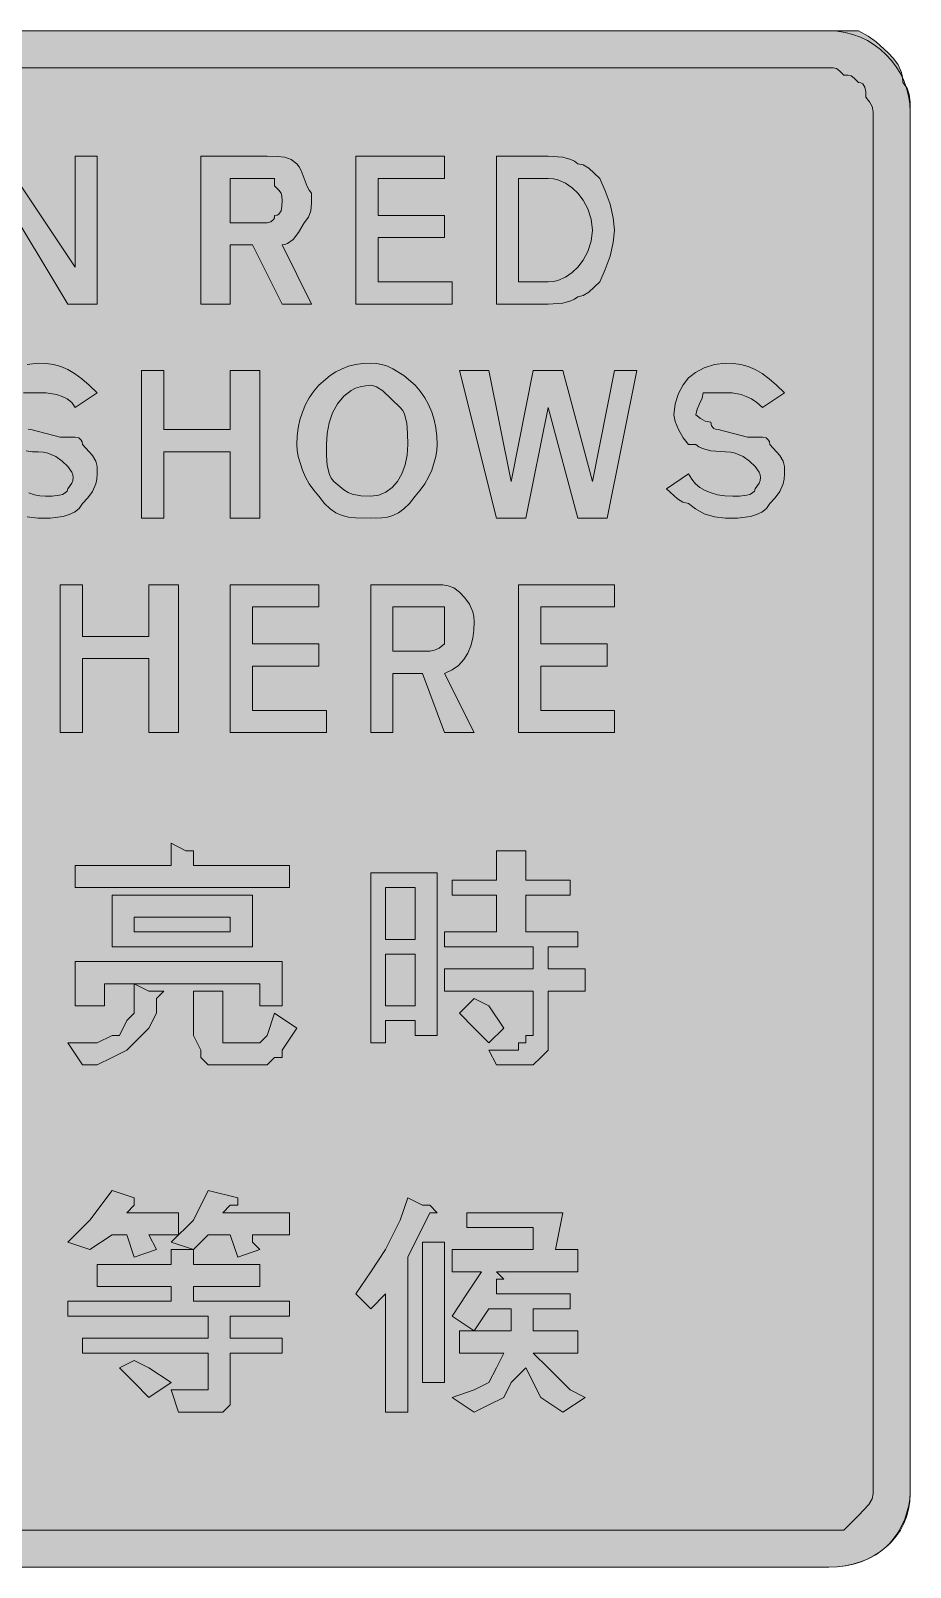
# Model space of a CAD drawing. Header units: metres. Extents: x 141 to 427, y 10 to 260.
# Drawn here: x 283.9 to 426.7, y 10.3 to 259.9 of the extents above; entities that cross this region are included whole.
import ezdxf

# ---------------------------------------------------------------- set-up
doc = ezdxf.new("R2010")
doc.units = ezdxf.units.M
for name, color, linetype, true_color in [('FILL_RED_FF0000', 7, 'Continuous', 0xff0000), ('FILL_WHITE_FFFFFF', 7, 'Continuous', 0xffffff), ('STROKE_RED_FF0000', 7, 'Continuous', 0xff0000), ('STROKE_WHITE_FFFFFF', 7, 'Continuous', 0xffffff)]:
    doc.layers.add(name, color=color, linetype=linetype, true_color=true_color)

msp = doc.modelspace()

# ---------------------------------------------------------------- hatches: boundary and pattern name
at = {"layer": 'FILL_RED_FF0000', "true_color": 0xff0000}
h = msp.add_hatch(color=7, dxfattribs=at)
h.dxf.hatch_style = 1
h.paths.add_polyline_path([(413.49, 253.92), (414.2, 253.9), (414.69, 253.77), (415.18, 253.41), (415.89, 252.72), (416.6, 252.7), (417.09, 252.57), (417.58, 252.21), (418.29, 251.52), (418.69, 251.47), (418.98, 251.31), (419.34, 250.77), (419.47, 250), (419.49, 249.12), (420.09, 248.37), (420.5, 247.6), (420.69, 246.72), (420.69, 22.32), (420.48, 21.42), (419.94, 20.52), (418.29, 18.72), (415.89, 16.32), (413.49, 16.32), (154.29, 16.32), (153.39, 16.53), (152.49, 17.07), (150.69, 18.72), (149.9, 19.17), (149.3, 19.62), (148.88, 20.07), (148.59, 20.52), (148.33, 21.42), (148.29, 22.32), (148.29, 246.72), (148.33, 248.31), (148.59, 249.57), (148.88, 250.11), (149.3, 250.6), (149.9, 251.07), (150.69, 251.52), (152.49, 253.17), (153.39, 253.71), (154.29, 253.92), (413.49, 253.92)])
at = {"layer": 'FILL_WHITE_FFFFFF', "true_color": 0xffffff}
h = msp.add_hatch(color=7, dxfattribs=at)
h.dxf.hatch_style = 1
h.paths.add_polyline_path([(153.34, 10.38), (152.3, 10.54), (150.09, 11.22), (148.97, 11.73), (147.88, 12.34), (146.84, 13.08), (145.89, 13.92), (144.65, 14.87), (143.62, 15.91), (142.79, 17), (142.14, 18.12), (141.66, 19.24), (141.33, 20.33), (141.15, 21.37), (141.09, 22.32), (141.09, 246.72), (141.28, 248.31), (141.69, 249.57), (142.1, 250.6), (142.29, 251.52), (143.19, 253.11), (144.09, 254.37), (145.89, 256.32), (146.84, 257.16), (147.88, 257.89), (148.97, 258.51), (150.09, 259.02), (152.3, 259.69), (153.34, 259.86), (154.29, 259.92), (413.49, 259.92), (418.29, 259.92), (419.88, 259.02), (421.14, 258.12), (423.09, 256.32), (423.97, 255.4), (424.74, 254.37), (425.28, 253.11), (425.44, 252.37), (425.49, 251.52), (426.18, 250.6), (426.54, 249.57), (426.67, 248.31), (426.69, 246.72), (426.69, 22.32), (426.63, 21.37), (426.47, 20.33), (425.79, 18.12), (425.28, 17), (424.66, 15.91), (423.93, 14.87), (423.09, 13.92), (422.14, 13.08), (421.08, 12.34), (419.95, 11.73), (418.74, 11.22), (417.48, 10.83), (416.17, 10.54), (414.84, 10.38), (413.49, 10.32), (154.29, 10.32), (153.34, 10.38)])
h = msp.add_hatch(color=7, dxfattribs=at)
h.dxf.hatch_style = 1
h.paths.add_polyline_path([(279.09, 239.52), (291.09, 221.52), (291.09, 239.52), (294.69, 239.52), (294.69, 215.52), (289.89, 215.52), (279.09, 233.52), (279.09, 215.52), (274.29, 215.52), (274.29, 239.52), (279.09, 239.52)])
h = msp.add_hatch(color=7, dxfattribs=at)
h.dxf.hatch_style = 1
h.paths.add_polyline_path([(319.89, 225.12), (316.29, 225.12), (316.29, 215.52), (311.49, 215.52), (311.49, 239.52), (322.29, 239.52), (323.88, 239.5), (325.14, 239.37), (326.17, 239.01), (327.09, 238.32), (327.49, 237.82), (327.8, 237.23), (328.29, 235.92), (328.78, 234.61), (329.09, 234.02), (329.49, 233.52), (329.47, 231.93), (329.34, 230.67), (328.98, 229.64), (328.29, 228.72), (327.39, 227.14), (326.49, 226.02), (325.59, 225.34), (325.14, 225.18), (324.69, 225.12), (329.49, 215.52), (324.69, 215.52), (319.89, 225.12)])
h.paths.add_polyline_path([(323.3, 229.23), (323.44, 229.52), (323.49, 229.92), (323.89, 229.97), (324.18, 230.13), (324.54, 230.67), (324.67, 231.44), (324.69, 232.32), (324.67, 233.03), (324.54, 233.52), (324.18, 234.01), (323.49, 234.72), (323.49, 235.92), (322.29, 235.92), (316.29, 235.92), (316.29, 228.72), (322.29, 228.72), (322.89, 228.87), (323.3, 229.23)], flags=16)
h = msp.add_hatch(color=7, dxfattribs=at)
h.dxf.hatch_style = 1
h.paths.add_polyline_path([(336.69, 215.52), (336.69, 239.52), (351.09, 239.52), (351.09, 235.92), (340.29, 235.92), (340.29, 229.92), (351.09, 229.92), (351.09, 226.32), (340.29, 226.32), (340.29, 219.12), (352.29, 219.12), (352.29, 215.52), (336.69, 215.52)])
h = msp.add_hatch(color=7, dxfattribs=at)
h.dxf.hatch_style = 1
h.paths.add_polyline_path([(359.49, 239.52), (367.89, 239.52), (370.29, 239.37), (371.6, 239.01), (372.19, 238.72), (372.69, 238.32), (373.59, 238.11), (374.49, 237.57), (376.29, 235.92), (377.17, 233.93), (377.94, 231.72), (378.48, 229.51), (378.69, 227.52), (378.48, 225.53), (377.94, 223.32), (377.17, 221.11), (376.29, 219.12), (374.49, 217.47), (373.59, 216.93), (372.69, 216.72), (372.19, 216.32), (371.6, 216.03), (370.29, 215.67), (367.89, 215.52), (359.49, 215.52), (359.49, 239.52)])
h.paths.add_polyline_path([(363.09, 219.12), (367.89, 219.12), (368.74, 219.17), (369.48, 219.33), (370.74, 219.87), (371.77, 220.64), (372.69, 221.52), (373.57, 222.63), (374.34, 224.07), (374.88, 225.74), (375.09, 227.52), (374.88, 229.3), (374.34, 230.97), (373.57, 232.41), (372.69, 233.52), (371.77, 234.4), (370.74, 235.17), (369.48, 235.71), (368.74, 235.87), (367.89, 235.92), (363.09, 235.92), (363.09, 219.12)], flags=16)
h = msp.add_hatch(color=7, dxfattribs=at)
h.dxf.hatch_style = 1
h.paths.add_polyline_path([(294.64, 187.07), (294.48, 186.33), (293.94, 185.07), (293.17, 184.04), (292.29, 183.12), (291.73, 182.33), (291, 181.73), (290.12, 181.31), (289.14, 181.02), (287.06, 180.76), (285.09, 180.72), (283.31, 180.93), (281.64, 181.47), (280.2, 182.24), (279.09, 183.12), (278.19, 183.33), (277.29, 183.87), (275.49, 185.52), (279.09, 187.92), (280.89, 186.34), (282.69, 185.22), (283.59, 184.83), (284.49, 184.54), (285.39, 184.38), (286.29, 184.32), (287.36, 184.34), (288.54, 184.47), (289.07, 184.61), (289.5, 184.83), (289.78, 185.12), (289.89, 185.52), (290.56, 186.42), (290.73, 186.87), (290.79, 187.32), (290.73, 187.77), (290.56, 188.22), (289.89, 189.12), (288.97, 190), (287.94, 190.77), (286.68, 191.31), (285.94, 191.47), (285.09, 191.52), (284.17, 191.54), (283.14, 191.67), (281.88, 192.03), (280.29, 192.72), (279.09, 192.72), (278.21, 193.81), (277.44, 195.12), (276.9, 196.43), (276.69, 197.52), (276.9, 199.3), (277.44, 200.97), (278.21, 202.41), (279.09, 203.52), (280.2, 204.4), (281.64, 205.17), (283.31, 205.71), (285.09, 205.92), (286.39, 205.86), (287.6, 205.68), (288.76, 205.35), (289.89, 204.87), (291.02, 204.22), (292.18, 203.39), (293.39, 202.36), (294.69, 201.12), (291.09, 198.72), (290.54, 199.51), (289.81, 200.11), (288.98, 200.53), (288.09, 200.82), (286.37, 201.08), (285.09, 201.12), (282.69, 201.12), (281.04, 199.32), (280.5, 198.42), (280.29, 197.52), (281.04, 196.92), (281.81, 196.51), (282.69, 196.32), (282.84, 195.72), (283.2, 195.31), (283.49, 195.17), (283.89, 195.12), (288.69, 193.92), (291.09, 193.92), (291.69, 193.77), (292.1, 193.41), (292.24, 193.12), (292.29, 192.72), (293.94, 190.92), (294.48, 190.02), (294.69, 189.12), (294.69, 187.92), (294.64, 187.07)])
h = msp.add_hatch(color=7, dxfattribs=at)
h.dxf.hatch_style = 1
h.paths.add_polyline_path([(305.49, 204.72), (305.49, 195.12), (316.29, 195.12), (316.29, 204.72), (321.09, 204.72), (321.09, 180.72), (316.29, 180.72), (316.29, 191.52), (305.49, 191.52), (305.49, 180.72), (301.89, 180.72), (301.89, 204.72), (305.49, 204.72)])
h = msp.add_hatch(color=7, dxfattribs=at)
h.dxf.hatch_style = 1
h.paths.add_polyline_path([(340.89, 205.69), (341.79, 205.41), (342.69, 205.02), (344.49, 203.89), (346.29, 202.32), (347.13, 201.37), (347.86, 200.31), (348.48, 199.18), (348.99, 197.97), (349.38, 196.71), (349.66, 195.4), (349.83, 194.07), (349.89, 192.72), (349.83, 191.77), (349.66, 190.73), (348.99, 188.52), (348.48, 187.4), (347.86, 186.31), (347.13, 185.27), (346.29, 184.32), (345.39, 183.13), (344.49, 182.24), (343.59, 181.6), (342.69, 181.17), (341.79, 180.91), (340.89, 180.78), (339.09, 180.72), (336.6, 180.78), (335.48, 180.91), (334.44, 181.17), (333.45, 181.6), (332.51, 182.24), (331.59, 183.13), (330.69, 184.32), (329.85, 185.27), (329.12, 186.31), (328.5, 187.4), (327.99, 188.52), (327.31, 190.73), (327.15, 191.77), (327.09, 192.72), (327.15, 194.07), (327.31, 195.4), (327.6, 196.71), (327.99, 197.97), (328.5, 199.18), (329.11, 200.31), (329.85, 201.37), (330.69, 202.32), (332.51, 203.89), (333.45, 204.51), (334.44, 205.02), (335.48, 205.41), (336.6, 205.69), (337.79, 205.86), (339.09, 205.92), (339.99, 205.86), (340.89, 205.69)])
h.paths.add_polyline_path([(337.4, 202.1), (336.64, 201.85), (335.94, 201.49), (334.7, 200.55), (333.69, 199.32), (332.9, 197.87), (332.34, 196.24), (332, 194.51), (331.89, 192.72), (331.91, 190.94), (332.04, 189.27), (332.4, 187.83), (332.69, 187.22), (333.09, 186.72), (334.7, 185.33), (335.41, 184.91), (336.09, 184.62), (337.48, 184.36), (339.09, 184.32), (340.38, 184.48), (341.55, 184.96), (342.57, 185.71), (343.44, 186.72), (344.14, 187.95), (344.66, 189.38), (344.98, 190.98), (345.09, 192.72), (345.07, 194.5), (344.94, 196.17), (344.58, 197.61), (344.29, 198.22), (343.89, 198.72), (341.04, 201.42), (340.01, 202.09), (339.54, 202.26), (339.09, 202.32), (338.22, 202.26), (337.4, 202.1)], flags=16)
h = msp.add_hatch(color=7, dxfattribs=at)
h.dxf.hatch_style = 1
h.paths.add_polyline_path([(353.49, 204.72), (358.29, 204.72), (361.89, 186.72), (365.49, 204.72), (370.29, 204.72), (375.09, 186.72), (378.69, 204.72), (382.29, 204.72), (377.49, 180.72), (372.69, 180.72), (367.89, 198.72), (364.29, 180.72), (359.49, 180.72), (353.49, 204.72)])
h = msp.add_hatch(color=7, dxfattribs=at)
h.dxf.hatch_style = 1
h.paths.add_polyline_path([(406.24, 187.07), (406.08, 186.33), (405.54, 185.07), (404.77, 184.04), (403.89, 183.12), (403.33, 182.33), (402.6, 181.73), (401.72, 181.31), (400.74, 181.02), (398.66, 180.76), (396.69, 180.72), (394.91, 180.93), (393.24, 181.47), (391.8, 182.24), (390.69, 183.12), (389.79, 183.33), (388.89, 183.87), (387.09, 185.52), (390.69, 187.92), (391.2, 187.08), (391.82, 186.34), (392.55, 185.73), (393.39, 185.22), (394.35, 184.83), (395.42, 184.54), (396.6, 184.38), (397.89, 184.32), (398.96, 184.34), (400.14, 184.47), (400.67, 184.61), (401.1, 184.83), (401.38, 185.12), (401.49, 185.52), (402.17, 186.42), (402.33, 186.87), (402.39, 187.32), (402.33, 187.77), (402.17, 188.22), (401.49, 189.12), (400.57, 190), (399.54, 190.77), (398.28, 191.31), (397.54, 191.47), (396.69, 191.52), (394.29, 191.67), (392.98, 192.03), (392.39, 192.32), (391.89, 192.72), (390.69, 192.72), (389.81, 193.81), (389.04, 195.12), (388.5, 196.43), (388.29, 197.52), (388.5, 199.3), (389.04, 200.97), (389.81, 202.41), (390.69, 203.52), (391.8, 204.4), (393.24, 205.17), (394.91, 205.71), (396.69, 205.92), (397.99, 205.86), (399.2, 205.68), (400.36, 205.35), (401.49, 204.87), (402.62, 204.22), (403.78, 203.39), (404.99, 202.36), (406.29, 201.12), (402.69, 198.72), (401.79, 199.51), (400.91, 200.11), (400.05, 200.53), (399.24, 200.82), (397.8, 201.08), (396.69, 201.12), (393.09, 201.12), (392.9, 200.22), (392.49, 199.32), (392.08, 198.42), (391.89, 197.52), (392.64, 196.92), (393.41, 196.51), (394.29, 196.32), (394.44, 195.72), (394.8, 195.31), (395.09, 195.17), (395.49, 195.12), (400.29, 193.92), (402.69, 193.92), (403.29, 193.77), (403.7, 193.41), (403.84, 193.12), (403.89, 192.72), (405.54, 190.92), (406.08, 190.02), (406.29, 189.12), (406.29, 187.92), (406.24, 187.07)])
h = msp.add_hatch(color=7, dxfattribs=at)
h.dxf.hatch_style = 1
h.paths.add_polyline_path([(288.69, 169.92), (292.29, 169.92), (292.29, 161.52), (303.09, 161.52), (303.09, 169.92), (307.89, 169.92), (307.89, 145.92), (303.09, 145.92), (303.09, 157.92), (292.29, 157.92), (292.29, 145.92), (288.69, 145.92), (288.69, 169.92)])
h = msp.add_hatch(color=7, dxfattribs=at)
h.dxf.hatch_style = 1
h.paths.add_polyline_path([(316.29, 145.92), (316.29, 169.92), (330.69, 169.92), (330.69, 166.32), (319.89, 166.32), (319.89, 160.32), (330.69, 160.32), (330.69, 156.72), (319.89, 156.72), (319.89, 149.52), (331.89, 149.52), (331.89, 145.92), (316.29, 145.92)])
h = msp.add_hatch(color=7, dxfattribs=at)
h.dxf.hatch_style = 1
h.paths.add_polyline_path([(347.49, 155.52), (342.69, 155.52), (342.69, 145.92), (339.09, 145.92), (339.09, 169.92), (349.89, 169.92), (350.79, 169.9), (351.69, 169.77), (352.59, 169.41), (353.49, 168.72), (354.37, 167.8), (355.14, 166.77), (355.68, 165.51), (355.84, 164.77), (355.89, 163.92), (355.83, 162.57), (355.65, 161.26), (355.32, 160), (354.84, 158.82), (354.19, 157.76), (353.36, 156.83), (352.33, 156.08), (351.09, 155.52), (355.89, 145.92), (351.09, 145.92), (347.49, 155.52)])
h.paths.add_polyline_path([(349.44, 159.27), (350.21, 159.63), (351.09, 160.32), (351.09, 162.72), (351.09, 166.32), (348.69, 166.32), (342.69, 166.32), (342.69, 159.12), (348.69, 159.12), (349.44, 159.27)], flags=16)
h = msp.add_hatch(color=7, dxfattribs=at)
h.dxf.hatch_style = 1
h.paths.add_polyline_path([(363.09, 169.92), (378.69, 169.92), (378.69, 166.32), (366.69, 166.32), (366.69, 160.32), (377.49, 160.32), (377.49, 156.72), (366.69, 156.72), (366.69, 149.52), (378.69, 149.52), (378.69, 145.92), (363.09, 145.92), (363.09, 169.92)])
h = msp.add_hatch(color=7, dxfattribs=at)
h.dxf.hatch_style = 1
h.paths.add_polyline_path([(309.09, 126.72), (310.29, 126.72), (310.29, 125.52), (310.29, 124.32), (325.89, 124.32), (325.89, 120.72), (291.09, 120.72), (291.09, 124.32), (306.69, 124.32), (306.69, 127.92), (309.09, 126.72)])
h = msp.add_hatch(color=7, dxfattribs=at)
h.dxf.hatch_style = 1
h.paths.add_polyline_path([(359.49, 119.52), (352.29, 119.52), (352.29, 121.92), (359.49, 121.92), (359.49, 126.72), (363.09, 126.72), (364.29, 126.72), (364.29, 125.52), (364.29, 121.92), (371.49, 121.92), (371.49, 119.52), (364.29, 119.52), (364.29, 113.52), (372.69, 113.52), (372.69, 111.12), (367.89, 111.12), (367.89, 107.52), (373.89, 107.52), (373.89, 103.92), (367.89, 103.92), (367.89, 95.52), (367.89, 94.32), (366.69, 93.12), (365.49, 91.92), (363.09, 91.92), (359.49, 91.92), (358.29, 94.32), (363.09, 94.32), (363.09, 95.52), (364.29, 95.52), (364.29, 96.72), (365.49, 96.72), (365.49, 103.92), (351.09, 103.92), (351.09, 107.52), (365.49, 107.52), (365.49, 111.12), (351.09, 111.12), (351.09, 113.52), (359.49, 113.52), (359.49, 119.52)])
h = msp.add_hatch(color=7, dxfattribs=at)
h.dxf.hatch_style = 1
h.paths.add_polyline_path([(346.29, 96.72), (346.29, 99.12), (341.49, 99.12), (341.49, 95.52), (339.09, 95.52), (339.09, 96.72), (339.09, 123.12), (349.89, 123.12), (349.89, 96.72), (346.29, 96.72)])
h.paths.add_polyline_path([(341.49, 120.72), (341.49, 112.32), (346.29, 112.32), (346.29, 120.72), (341.49, 120.72)], flags=16)
h.paths.add_polyline_path([(346.29, 109.92), (341.49, 109.92), (341.49, 101.52), (346.29, 101.52), (346.29, 109.92)], flags=16)
h = msp.add_hatch(color=7, dxfattribs=at)
h.dxf.hatch_style = 1
h.paths.add_polyline_path([(319.89, 111.12), (297.09, 111.12), (297.09, 119.52), (319.89, 119.52), (319.89, 111.12)])
h.paths.add_polyline_path([(316.29, 115.92), (300.69, 115.92), (300.69, 113.52), (316.29, 113.52), (316.29, 115.92)], flags=16)
h = msp.add_hatch(color=7, dxfattribs=at)
h.dxf.hatch_style = 1
h.paths.add_polyline_path([(324.69, 108.72), (324.69, 101.52), (321.09, 101.52), (321.09, 105.12), (295.89, 105.12), (295.89, 101.52), (291.09, 101.52), (291.09, 108.72), (324.69, 108.72)])
h = msp.add_hatch(color=7, dxfattribs=at)
h.dxf.hatch_style = 1
h.paths.add_polyline_path([(304.29, 103.92), (305.49, 103.92), (304.29, 102.72), (304.29, 100.32), (303.09, 97.92), (301.89, 96.72), (300.69, 95.52), (299.49, 94.32), (297.09, 93.12), (294.69, 91.92), (292.29, 91.92), (289.89, 95.52), (292.29, 95.52), (294.69, 95.52), (297.09, 96.72), (298.29, 96.72), (299.49, 99.12), (300.69, 100.32), (300.69, 102.72), (300.69, 105.12), (303.09, 103.92), (304.29, 103.92)])
h = msp.add_hatch(color=7, dxfattribs=at)
h.dxf.hatch_style = 1
h.paths.add_polyline_path([(313.89, 103.92), (315.09, 103.92), (315.09, 102.72), (315.09, 97.92), (315.09, 96.72), (315.09, 95.52), (316.29, 95.52), (319.89, 95.52), (321.09, 95.52), (322.29, 96.72), (323.49, 100.32), (327.09, 97.92), (324.69, 94.32), (324.69, 93.12), (323.49, 93.12), (322.29, 91.92), (321.09, 91.92), (315.09, 91.92), (312.69, 91.92), (311.49, 93.12), (311.49, 94.32), (310.29, 96.72), (310.29, 103.92), (313.89, 103.92)])
h = msp.add_hatch(color=7, dxfattribs=at)
h.dxf.hatch_style = 1
h.paths.add_polyline_path([(358.29, 101.52), (360.69, 97.92), (358.29, 95.52), (355.89, 97.92), (353.49, 100.32), (355.89, 102.72), (358.29, 101.52)])
h = msp.add_hatch(color=7, dxfattribs=at)
h.dxf.hatch_style = 1
h.paths.add_polyline_path([(293.49, 66.72), (297.09, 71.52), (300.69, 70.32), (300.69, 69.12), (299.49, 67.92), (307.89, 67.92), (307.89, 64.32), (303.09, 64.32), (304.29, 61.92), (300.69, 60.72), (299.49, 64.32), (297.09, 64.32), (293.49, 61.92), (289.89, 63.12), (293.49, 66.72)])
h = msp.add_hatch(color=7, dxfattribs=at)
h.dxf.hatch_style = 1
h.paths.add_polyline_path([(310.29, 66.72), (312.69, 71.52), (317.49, 70.32), (317.49, 69.12), (316.29, 69.12), (315.09, 67.92), (325.89, 67.92), (325.89, 64.32), (319.89, 64.32), (319.89, 63.12), (321.09, 61.92), (317.49, 60.72), (316.29, 64.32), (312.69, 64.32), (310.29, 61.92), (306.69, 63.12), (310.29, 66.72)])
h = msp.add_hatch(color=7, dxfattribs=at)
h.dxf.hatch_style = 1
h.paths.add_polyline_path([(339.09, 58.32), (341.49, 61.92), (343.89, 66.72), (345.09, 70.32), (347.49, 69.12), (348.69, 69.12), (349.89, 67.92), (348.69, 67.92), (345.09, 60.72), (345.09, 35.52), (341.49, 35.52), (341.49, 54.72), (339.09, 52.32), (336.69, 54.72), (339.09, 58.32)])
h = msp.add_hatch(color=7, dxfattribs=at)
h.dxf.hatch_style = 1
h.paths.add_polyline_path([(354.69, 54.72), (357.09, 58.32), (352.29, 58.32), (352.29, 61.92), (365.49, 61.92), (365.49, 65.52), (354.69, 65.52), (354.69, 67.92), (370.29, 67.92), (369.09, 61.92), (372.69, 61.92), (372.69, 58.32), (359.49, 58.32), (360.69, 57.12), (359.49, 57.12), (359.49, 54.72), (371.49, 54.72), (371.49, 52.32), (365.49, 52.32), (365.49, 48.72), (372.69, 48.72), (372.69, 45.12), (365.49, 45.12), (367.89, 42.72), (369.09, 41.52), (371.49, 39.12), (373.89, 37.92), (370.29, 35.52), (366.69, 37.92), (364.29, 42.72), (361.89, 40.32), (360.69, 37.92), (358.29, 36.72), (355.89, 35.52), (352.29, 37.92), (355.89, 39.12), (358.29, 40.32), (359.49, 42.72), (360.69, 45.12), (353.49, 45.12), (353.49, 48.72), (355.89, 48.72), (352.29, 51.12), (354.69, 54.72)])
h.paths.add_polyline_path([(361.89, 48.72), (361.89, 52.32), (358.29, 52.32), (355.89, 48.72), (361.89, 48.72)], flags=16)
h = msp.add_hatch(color=7, dxfattribs=at)
h.dxf.hatch_style = 1
h.paths.add_polyline_path([(351.09, 63.12), (351.09, 61.92), (351.09, 40.32), (347.49, 40.32), (347.49, 63.12), (349.89, 63.12), (351.09, 63.12)])
h = msp.add_hatch(color=7, dxfattribs=at)
h.dxf.hatch_style = 1
h.paths.add_polyline_path([(306.69, 59.52), (306.69, 61.92), (310.29, 61.92), (310.29, 60.72), (310.29, 59.52), (321.09, 59.52), (321.09, 55.92), (310.29, 55.92), (310.29, 53.52), (325.89, 53.52), (325.89, 51.12), (316.29, 51.12), (316.29, 47.52), (324.69, 47.52), (324.69, 45.12), (316.29, 45.12), (316.29, 40.32), (316.29, 37.92), (316.29, 36.72), (315.09, 35.52), (312.69, 35.52), (307.89, 35.52), (306.69, 39.12), (310.29, 39.12), (311.49, 39.12), (312.69, 39.12), (312.69, 40.32), (312.69, 41.52), (312.69, 45.12), (292.29, 45.12), (292.29, 47.52), (312.69, 47.52), (312.69, 51.12), (289.89, 51.12), (289.89, 53.52), (306.69, 53.52), (306.69, 55.92), (294.69, 55.92), (294.69, 59.52), (306.69, 59.52)])
h = msp.add_hatch(color=7, dxfattribs=at)
h.dxf.hatch_style = 1
h.paths.add_polyline_path([(303.09, 42.72), (306.69, 40.32), (303.09, 37.92), (300.69, 40.32), (298.29, 42.72), (300.69, 43.92), (303.09, 42.72)])

# ---------------------------------------------------------------- linework, layer by layer
at = {"layer": 'FILL_RED_FF0000', "lineweight": 0, "true_color": 0xff0000}
msp.add_lwpolyline([(154.29, 253.92), (413.49, 253.92), (414.2, 253.9), (414.69, 253.77), (415.18, 253.41), (415.89, 252.72), (416.6, 252.7), (417.09, 252.57), (417.58, 252.21), (418.29, 251.52), (418.69, 251.47), (418.98, 251.31), (419.34, 250.77), (419.47, 250), (419.49, 249.12), (420.09, 248.37), (420.5, 247.6), (420.69, 246.72), (420.69, 22.32), (420.48, 21.42), (419.94, 20.52), (418.29, 18.72), (415.89, 16.32), (413.49, 16.32), (154.29, 16.32)], dxfattribs=at)
at = {"layer": 'FILL_WHITE_FFFFFF', "lineweight": 0, "true_color": 0xffffff}
for points in [[(154.29, 259.92), (413.49, 259.92), (418.29, 259.92), (419.88, 259.02), (421.14, 258.12), (423.09, 256.32), (423.97, 255.4), (424.74, 254.37), (425.28, 253.11), (425.44, 252.37), (425.49, 251.52), (426.18, 250.6), (426.54, 249.57), (426.67, 248.31), (426.69, 246.72), (426.69, 22.32), (426.63, 21.37), (426.47, 20.33), (425.79, 18.12), (425.28, 17), (424.66, 15.91), (423.93, 14.87), (423.09, 13.92), (422.14, 13.08), (421.08, 12.34), (419.95, 11.73), (418.74, 11.22), (417.48, 10.83), (416.17, 10.54), (414.84, 10.38), (413.49, 10.32), (154.29, 10.32)], [(283.31, 205.71), (285.09, 205.92), (286.39, 205.86), (287.6, 205.68), (288.76, 205.35), (289.89, 204.87), (291.02, 204.22), (292.18, 203.39), (293.39, 202.36), (294.69, 201.12), (291.09, 198.72), (290.54, 199.51), (289.81, 200.11), (288.98, 200.53), (288.09, 200.82), (286.37, 201.08), (285.09, 201.12), (282.69, 201.12)], [(283.49, 195.17), (283.89, 195.12), (288.69, 193.92), (291.09, 193.92), (291.69, 193.77), (292.1, 193.41), (292.24, 193.12), (292.29, 192.72), (293.94, 190.92), (294.48, 190.02), (294.69, 189.12), (294.69, 187.92), (294.64, 187.07), (294.48, 186.33), (293.94, 185.07), (293.17, 184.04), (292.29, 183.12), (291.73, 182.33), (291, 181.73), (290.12, 181.31), (289.14, 181.02), (287.06, 180.76), (285.09, 180.72), (283.31, 180.93)], [(283.59, 184.83), (284.49, 184.54), (285.39, 184.38), (286.29, 184.32), (287.36, 184.34), (288.54, 184.47), (289.07, 184.61), (289.5, 184.83), (289.78, 185.12), (289.89, 185.52), (290.56, 186.42), (290.73, 186.87), (290.79, 187.32), (290.73, 187.77), (290.56, 188.22), (289.89, 189.12), (288.97, 190), (287.94, 190.77), (286.68, 191.31), (285.94, 191.47), (285.09, 191.52), (284.17, 191.54), (283.14, 191.67)]]:
    msp.add_lwpolyline(points, dxfattribs=at)
for points in [[(279.09, 239.52), (291.09, 221.52), (291.09, 239.52), (294.69, 239.52), (294.69, 215.52), (289.89, 215.52), (279.09, 233.52), (279.09, 215.52), (274.29, 215.52), (274.29, 239.52)], [(319.89, 225.12), (316.29, 225.12), (316.29, 215.52), (311.49, 215.52), (311.49, 239.52), (322.29, 239.52), (323.88, 239.5), (325.14, 239.37), (326.17, 239.01), (327.09, 238.32), (327.49, 237.82), (327.8, 237.23), (328.29, 235.92), (328.78, 234.61), (329.09, 234.02), (329.49, 233.52), (329.47, 231.93), (329.34, 230.67), (328.98, 229.64), (328.29, 228.72), (327.39, 227.14), (326.49, 226.02), (325.59, 225.34), (325.14, 225.18), (324.69, 225.12), (329.49, 215.52), (324.69, 215.52)], [(336.69, 215.52), (336.69, 239.52), (351.09, 239.52), (351.09, 235.92), (340.29, 235.92), (340.29, 229.92), (351.09, 229.92), (351.09, 226.32), (340.29, 226.32), (340.29, 219.12), (352.29, 219.12), (352.29, 215.52)], [(359.49, 239.52), (367.89, 239.52), (370.29, 239.37), (371.6, 239.01), (372.19, 238.72), (372.69, 238.32), (373.59, 238.11), (374.49, 237.57), (376.29, 235.92), (377.17, 233.93), (377.94, 231.72), (378.48, 229.51), (378.69, 227.52), (378.48, 225.53), (377.94, 223.32), (377.17, 221.11), (376.29, 219.12), (374.49, 217.47), (373.59, 216.93), (372.69, 216.72), (372.19, 216.32), (371.6, 216.03), (370.29, 215.67), (367.89, 215.52), (359.49, 215.52)], [(323.3, 229.23), (323.44, 229.52), (323.49, 229.92), (323.89, 229.97), (324.18, 230.13), (324.54, 230.67), (324.67, 231.44), (324.69, 232.32), (324.67, 233.03), (324.54, 233.52), (324.18, 234.01), (323.49, 234.72), (323.49, 235.92), (322.29, 235.92), (316.29, 235.92), (316.29, 228.72), (322.29, 228.72), (322.89, 228.87)], [(363.09, 219.12), (367.89, 219.12), (368.74, 219.17), (369.48, 219.33), (370.74, 219.87), (371.77, 220.64), (372.69, 221.52), (373.57, 222.63), (374.34, 224.07), (374.88, 225.74), (375.09, 227.52), (374.88, 229.3), (374.34, 230.97), (373.57, 232.41), (372.69, 233.52), (371.77, 234.4), (370.74, 235.17), (369.48, 235.71), (368.74, 235.87), (367.89, 235.92), (363.09, 235.92)], [(305.49, 204.72), (305.49, 195.12), (316.29, 195.12), (316.29, 204.72), (321.09, 204.72), (321.09, 180.72), (316.29, 180.72), (316.29, 191.52), (305.49, 191.52), (305.49, 180.72), (301.89, 180.72), (301.89, 204.72)], [(340.89, 205.69), (341.79, 205.41), (342.69, 205.02), (344.49, 203.89), (346.29, 202.32), (347.13, 201.37), (347.86, 200.31), (348.48, 199.18), (348.99, 197.97), (349.38, 196.71), (349.66, 195.4), (349.83, 194.07), (349.89, 192.72), (349.83, 191.77), (349.66, 190.73), (348.99, 188.52), (348.48, 187.4), (347.86, 186.31), (347.13, 185.27), (346.29, 184.32), (345.39, 183.13), (344.49, 182.24), (343.59, 181.6), (342.69, 181.17), (341.79, 180.91), (340.89, 180.78), (339.09, 180.72), (336.6, 180.78), (335.48, 180.91), (334.44, 181.17), (333.45, 181.6), (332.51, 182.24), (331.59, 183.13), (330.69, 184.32), (329.85, 185.27), (329.12, 186.31), (328.5, 187.4), (327.99, 188.52), (327.31, 190.73), (327.15, 191.77), (327.09, 192.72), (327.15, 194.07), (327.31, 195.4), (327.6, 196.71), (327.99, 197.97), (328.5, 199.18), (329.11, 200.31), (329.85, 201.37), (330.69, 202.32), (332.51, 203.89), (333.45, 204.51), (334.44, 205.02), (335.48, 205.41), (336.6, 205.69), (337.79, 205.86), (339.09, 205.92), (339.99, 205.86)], [(353.49, 204.72), (358.29, 204.72), (361.89, 186.72), (365.49, 204.72), (370.29, 204.72), (375.09, 186.72), (378.69, 204.72), (382.29, 204.72), (377.49, 180.72), (372.69, 180.72), (367.89, 198.72), (364.29, 180.72), (359.49, 180.72)], [(406.24, 187.07), (406.08, 186.33), (405.54, 185.07), (404.77, 184.04), (403.89, 183.12), (403.33, 182.33), (402.6, 181.73), (401.72, 181.31), (400.74, 181.02), (398.66, 180.76), (396.69, 180.72), (394.91, 180.93), (393.24, 181.47), (391.8, 182.24), (390.69, 183.12), (389.79, 183.33), (388.89, 183.87), (387.09, 185.52), (390.69, 187.92), (391.2, 187.08), (391.82, 186.34), (392.55, 185.73), (393.39, 185.22), (394.35, 184.83), (395.42, 184.54), (396.6, 184.38), (397.89, 184.32), (398.96, 184.34), (400.14, 184.47), (400.67, 184.61), (401.1, 184.83), (401.38, 185.12), (401.49, 185.52), (402.17, 186.42), (402.33, 186.87), (402.39, 187.32), (402.33, 187.77), (402.17, 188.22), (401.49, 189.12), (400.57, 190), (399.54, 190.77), (398.28, 191.31), (397.54, 191.47), (396.69, 191.52), (394.29, 191.67), (392.98, 192.03), (392.39, 192.32), (391.89, 192.72), (390.69, 192.72), (389.81, 193.81), (389.04, 195.12), (388.5, 196.43), (388.29, 197.52), (388.5, 199.3), (389.04, 200.97), (389.81, 202.41), (390.69, 203.52), (391.8, 204.4), (393.24, 205.17), (394.91, 205.71), (396.69, 205.92), (397.99, 205.86), (399.2, 205.68), (400.36, 205.35), (401.49, 204.87), (402.62, 204.22), (403.78, 203.39), (404.99, 202.36), (406.29, 201.12), (402.69, 198.72), (401.79, 199.51), (400.91, 200.11), (400.05, 200.53), (399.24, 200.82), (397.8, 201.08), (396.69, 201.12), (393.09, 201.12), (392.9, 200.22), (392.49, 199.32), (392.08, 198.42), (391.89, 197.52), (392.64, 196.92), (393.41, 196.51), (394.29, 196.32), (394.44, 195.72), (394.8, 195.31), (395.09, 195.17), (395.49, 195.12), (400.29, 193.92), (402.69, 193.92), (403.29, 193.77), (403.7, 193.41), (403.84, 193.12), (403.89, 192.72), (405.54, 190.92), (406.08, 190.02), (406.29, 189.12), (406.29, 187.92)], [(337.4, 202.1), (336.64, 201.85), (335.94, 201.49), (334.7, 200.55), (333.69, 199.32), (332.9, 197.87), (332.34, 196.24), (332, 194.51), (331.89, 192.72), (331.91, 190.94), (332.04, 189.27), (332.4, 187.83), (332.69, 187.22), (333.09, 186.72), (334.7, 185.33), (335.41, 184.91), (336.09, 184.62), (337.48, 184.36), (339.09, 184.32), (340.38, 184.48), (341.55, 184.96), (342.57, 185.71), (343.44, 186.72), (344.14, 187.95), (344.66, 189.38), (344.98, 190.98), (345.09, 192.72), (345.07, 194.5), (344.94, 196.17), (344.58, 197.61), (344.29, 198.22), (343.89, 198.72), (341.04, 201.42), (340.01, 202.09), (339.54, 202.26), (339.09, 202.32), (338.22, 202.26)], [(288.69, 169.92), (292.29, 169.92), (292.29, 161.52), (303.09, 161.52), (303.09, 169.92), (307.89, 169.92), (307.89, 145.92), (303.09, 145.92), (303.09, 157.92), (292.29, 157.92), (292.29, 145.92), (288.69, 145.92)], [(316.29, 145.92), (316.29, 169.92), (330.69, 169.92), (330.69, 166.32), (319.89, 166.32), (319.89, 160.32), (330.69, 160.32), (330.69, 156.72), (319.89, 156.72), (319.89, 149.52), (331.89, 149.52), (331.89, 145.92)], [(347.49, 155.52), (342.69, 155.52), (342.69, 145.92), (339.09, 145.92), (339.09, 169.92), (349.89, 169.92), (350.79, 169.9), (351.69, 169.77), (352.59, 169.41), (353.49, 168.72), (354.37, 167.8), (355.14, 166.77), (355.68, 165.51), (355.84, 164.77), (355.89, 163.92), (355.83, 162.57), (355.65, 161.26), (355.32, 160), (354.84, 158.82), (354.19, 157.76), (353.36, 156.83), (352.33, 156.08), (351.09, 155.52), (355.89, 145.92), (351.09, 145.92)], [(363.09, 169.92), (378.69, 169.92), (378.69, 166.32), (366.69, 166.32), (366.69, 160.32), (377.49, 160.32), (377.49, 156.72), (366.69, 156.72), (366.69, 149.52), (378.69, 149.52), (378.69, 145.92), (363.09, 145.92)], [(349.44, 159.27), (350.21, 159.63), (351.09, 160.32), (351.09, 162.72), (351.09, 166.32), (348.69, 166.32), (342.69, 166.32), (342.69, 159.12), (348.69, 159.12)], [(309.09, 126.72), (310.29, 126.72), (310.29, 125.52), (310.29, 124.32), (325.89, 124.32), (325.89, 120.72), (291.09, 120.72), (291.09, 124.32), (306.69, 124.32), (306.69, 127.92)], [(359.49, 119.52), (352.29, 119.52), (352.29, 121.92), (359.49, 121.92), (359.49, 126.72), (363.09, 126.72), (364.29, 126.72), (364.29, 125.52), (364.29, 121.92), (371.49, 121.92), (371.49, 119.52), (364.29, 119.52), (364.29, 113.52), (372.69, 113.52), (372.69, 111.12), (367.89, 111.12), (367.89, 107.52), (373.89, 107.52), (373.89, 103.92), (367.89, 103.92), (367.89, 95.52), (367.89, 94.32), (366.69, 93.12), (365.49, 91.92), (363.09, 91.92), (359.49, 91.92), (358.29, 94.32), (363.09, 94.32), (363.09, 95.52), (364.29, 95.52), (364.29, 96.72), (365.49, 96.72), (365.49, 103.92), (351.09, 103.92), (351.09, 107.52), (365.49, 107.52), (365.49, 111.12), (351.09, 111.12), (351.09, 113.52), (359.49, 113.52)], [(346.29, 96.72), (346.29, 99.12), (341.49, 99.12), (341.49, 95.52), (339.09, 95.52), (339.09, 96.72), (339.09, 123.12), (349.89, 123.12), (349.89, 96.72)], [(341.49, 120.72), (341.49, 112.32), (346.29, 112.32), (346.29, 120.72)], [(319.89, 111.12), (297.09, 111.12), (297.09, 119.52), (319.89, 119.52)], [(316.29, 115.92), (300.69, 115.92), (300.69, 113.52), (316.29, 113.52)], [(346.29, 109.92), (341.49, 109.92), (341.49, 101.52), (346.29, 101.52)], [(324.69, 108.72), (324.69, 101.52), (321.09, 101.52), (321.09, 105.12), (295.89, 105.12), (295.89, 101.52), (291.09, 101.52), (291.09, 108.72)], [(304.29, 103.92), (305.49, 103.92), (304.29, 102.72), (304.29, 100.32), (303.09, 97.92), (301.89, 96.72), (300.69, 95.52), (299.49, 94.32), (297.09, 93.12), (294.69, 91.92), (292.29, 91.92), (289.89, 95.52), (292.29, 95.52), (294.69, 95.52), (297.09, 96.72), (298.29, 96.72), (299.49, 99.12), (300.69, 100.32), (300.69, 102.72), (300.69, 105.12), (303.09, 103.92)], [(313.89, 103.92), (315.09, 103.92), (315.09, 102.72), (315.09, 97.92), (315.09, 96.72), (315.09, 95.52), (316.29, 95.52), (319.89, 95.52), (321.09, 95.52), (322.29, 96.72), (323.49, 100.32), (327.09, 97.92), (324.69, 94.32), (324.69, 93.12), (323.49, 93.12), (322.29, 91.92), (321.09, 91.92), (315.09, 91.92), (312.69, 91.92), (311.49, 93.12), (311.49, 94.32), (310.29, 96.72), (310.29, 103.92)], [(358.29, 101.52), (360.69, 97.92), (358.29, 95.52), (355.89, 97.92), (353.49, 100.32), (355.89, 102.72)], [(293.49, 66.72), (297.09, 71.52), (300.69, 70.32), (300.69, 69.12), (299.49, 67.92), (307.89, 67.92), (307.89, 64.32), (303.09, 64.32), (304.29, 61.92), (300.69, 60.72), (299.49, 64.32), (297.09, 64.32), (293.49, 61.92), (289.89, 63.12)], [(310.29, 66.72), (312.69, 71.52), (317.49, 70.32), (317.49, 69.12), (316.29, 69.12), (315.09, 67.92), (325.89, 67.92), (325.89, 64.32), (319.89, 64.32), (319.89, 63.12), (321.09, 61.92), (317.49, 60.72), (316.29, 64.32), (312.69, 64.32), (310.29, 61.92), (306.69, 63.12)], [(339.09, 58.32), (341.49, 61.92), (343.89, 66.72), (345.09, 70.32), (347.49, 69.12), (348.69, 69.12), (349.89, 67.92), (348.69, 67.92), (345.09, 60.72), (345.09, 35.52), (341.49, 35.52), (341.49, 54.72), (339.09, 52.32), (336.69, 54.72)], [(354.69, 54.72), (357.09, 58.32), (352.29, 58.32), (352.29, 61.92), (365.49, 61.92), (365.49, 65.52), (354.69, 65.52), (354.69, 67.92), (370.29, 67.92), (369.09, 61.92), (372.69, 61.92), (372.69, 58.32), (359.49, 58.32), (360.69, 57.12), (359.49, 57.12), (359.49, 54.72), (371.49, 54.72), (371.49, 52.32), (365.49, 52.32), (365.49, 48.72), (372.69, 48.72), (372.69, 45.12), (365.49, 45.12), (367.89, 42.72), (369.09, 41.52), (371.49, 39.12), (373.89, 37.92), (370.29, 35.52), (366.69, 37.92), (364.29, 42.72), (361.89, 40.32), (360.69, 37.92), (358.29, 36.72), (355.89, 35.52), (352.29, 37.92), (355.89, 39.12), (358.29, 40.32), (359.49, 42.72), (360.69, 45.12), (353.49, 45.12), (353.49, 48.72), (355.89, 48.72), (352.29, 51.12)], [(351.09, 63.12), (351.09, 61.92), (351.09, 40.32), (347.49, 40.32), (347.49, 63.12), (349.89, 63.12)], [(306.69, 59.52), (306.69, 61.92), (310.29, 61.92), (310.29, 60.72), (310.29, 59.52), (321.09, 59.52), (321.09, 55.92), (310.29, 55.92), (310.29, 53.52), (325.89, 53.52), (325.89, 51.12), (316.29, 51.12), (316.29, 47.52), (324.69, 47.52), (324.69, 45.12), (316.29, 45.12), (316.29, 40.32), (316.29, 37.92), (316.29, 36.72), (315.09, 35.52), (312.69, 35.52), (307.89, 35.52), (306.69, 39.12), (310.29, 39.12), (311.49, 39.12), (312.69, 39.12), (312.69, 40.32), (312.69, 41.52), (312.69, 45.12), (292.29, 45.12), (292.29, 47.52), (312.69, 47.52), (312.69, 51.12), (289.89, 51.12), (289.89, 53.52), (306.69, 53.52), (306.69, 55.92), (294.69, 55.92), (294.69, 59.52)], [(361.89, 48.72), (361.89, 52.32), (358.29, 52.32), (355.89, 48.72)], [(303.09, 42.72), (306.69, 40.32), (303.09, 37.92), (300.69, 40.32), (298.29, 42.72), (300.69, 43.92)]]:
    msp.add_lwpolyline(points, close=True, dxfattribs=at)
at = {"layer": 'STROKE_RED_FF0000', "lineweight": 0, "true_color": 0xff0000}
for points in [[(426.69, 22.32), (426.69, 246.72), (426.62, 248.05), (426.42, 249.35), (426.09, 250.61), (425.64, 251.82), (425.08, 252.97), (424.41, 254.06), (423.65, 255.08), (422.79, 256.02), (421.85, 256.88), (420.83, 257.64), (419.74, 258.31), (418.59, 258.87), (417.38, 259.32), (416.12, 259.65), (414.82, 259.85), (413.49, 259.92), (154.29, 259.92)], [(154.29, 10.32), (413.49, 10.32), (414.82, 10.38), (416.12, 10.54), (417.38, 10.81), (418.59, 11.18), (419.74, 11.65), (420.83, 12.22), (421.85, 12.88), (422.79, 13.62), (423.65, 14.45), (424.41, 15.36), (425.08, 16.35), (425.64, 17.41), (426.09, 18.54), (426.42, 19.74), (426.62, 21), (426.69, 22.32)]]:
    msp.add_lwpolyline(points, dxfattribs=at)
at = {"layer": 'STROKE_WHITE_FFFFFF', "lineweight": 0, "true_color": 0xffffff}
for points in [[(293.29, 186.16), (293.29, 186.16)], [(293.29, 186.16), (293.29, 186.16)], [(403.29, 186.16), (403.29, 186.16)], [(403.29, 186.16), (403.29, 186.16)]]:
    msp.add_lwpolyline(points, dxfattribs=at)

doc.saveas('drawing.dxf')
